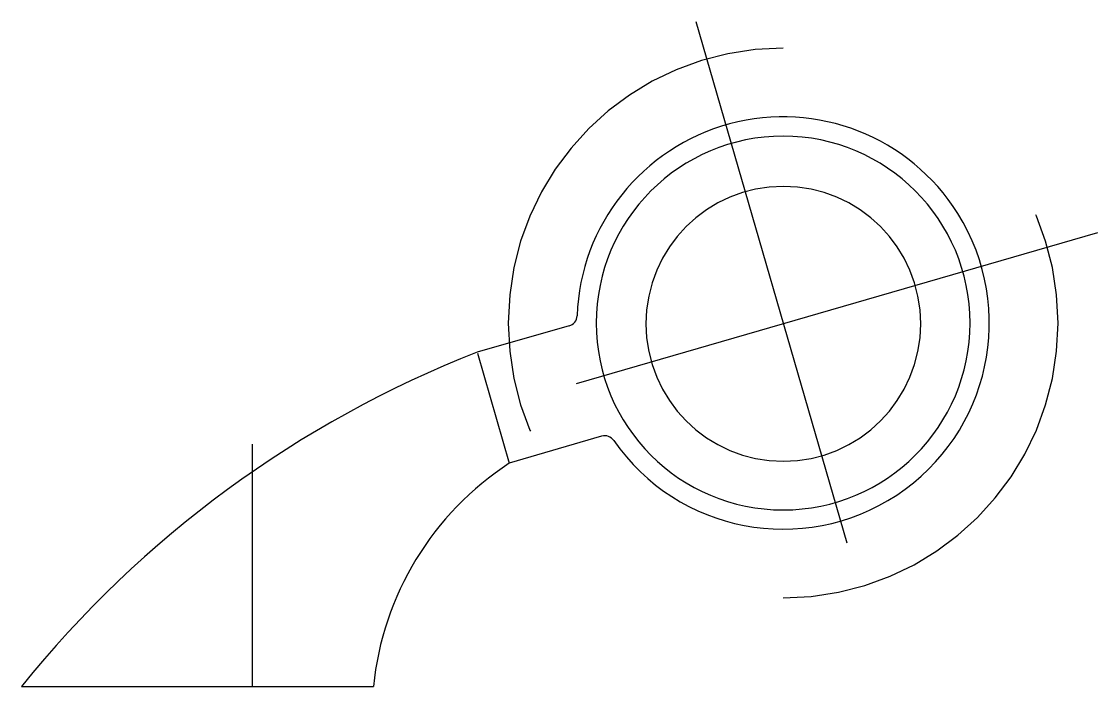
# Model space of a CAD drawing. Extents: x -708.347 to -708.149, y 0.433 to 0.556.
import ezdxf

# ---------------------------------------------------------------- set-up
doc = ezdxf.new("R2010")
doc.units = 0
doc.header["$LTSCALE"] = 0.2
doc.header["$MEASUREMENT"] = 0
for name, pattern in [('AXES', [0.54, 0.3, -0.08, 0.08, -0.08]), ('CONTINU', [0]), ('MIXTE_2', [0.45, 0.3, -0.05, 0.05, -0.05])]:
    doc.linetypes.add(name, pattern=pattern)
doc.layers.get('0').update_dxf_attribs({"linetype": 'CONTINUOUS'})
doc.layers.add('DECA_EIXOS', color=5, linetype='AXES')

msp = doc.modelspace()

# ---------------------------------------------------------------- linework, layer by layer
at = {"linetype": 'MIXTE_2'}
for points in [[(-708.20658, 0.55103, 1), (-708.20658, 0.44975)], [(-708.20658, 0.44975, 1), (-708.20658, 0.55103)], [(-708.20654, 0.52557, 1), (-708.20654, 0.47493)], [(-708.20654, 0.47493, 1), (-708.20654, 0.52557)]]:
    msp.add_lwpolyline(points, format="xyb", dxfattribs=at)
at = {"linetype": 'CONTINU'}
for points in [[(-708.17441, 0.52058, 0.738991), (-708.24454, 0.50173)], [(-708.20658, 0.53482, 1), (-708.20658, 0.46595)], [(-708.20658, 0.46595, 1), (-708.20658, 0.53482)], [(-708.23779, 0.47874, 0.977324), (-708.17441, 0.52058)], [(-708.246, 0.49986, 0.324385), (-708.24454, 0.50173)], [(-708.26297, 0.49499, 0.130648), (-708.3469, 0.43343)], [(-708.23779, 0.47874, 0.322027), (-708.24002, 0.47953)], [(-708.25703, 0.47454, 0.227201), (-708.28207, 0.43343)]]:
    msp.add_lwpolyline(points, format="xyb", dxfattribs=at)
for points in [[(-708.246, 0.49986), (-708.26297, 0.49499)], [(-708.26291, 0.49485), (-708.25703, 0.47454)], [(-708.24002, 0.47953), (-708.25703, 0.47454)], [(-708.3469, 0.43343), (-708.28207, 0.43343)], [(-708.28613, 0.43343), (-708.28207, 0.43343)]]:
    msp.add_lwpolyline(points, dxfattribs=at)
at = {"layer": 'DECA_EIXOS'}
for points in [[(-708.22266, 0.55593), (-708.19078, 0.4458)], [(-708.14867, 0.51701), (-708.26797, 0.48247)], [(-708.30436, 0.43343), (-708.30436, 0.47804)]]:
    msp.add_lwpolyline(points, dxfattribs=at)

doc.saveas('drawing.dxf')
